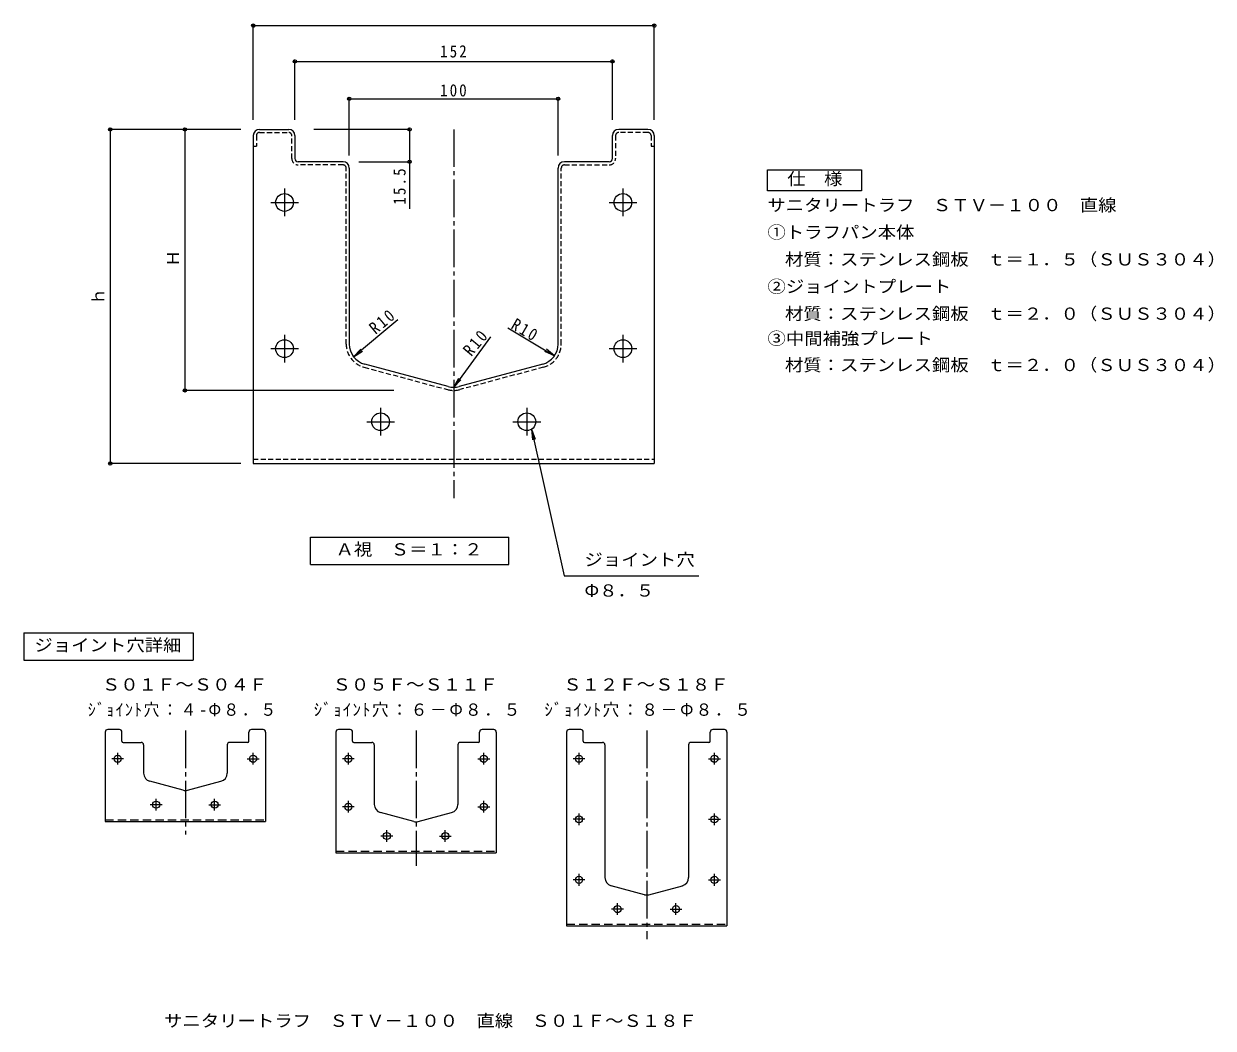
# Model space of a CAD drawing. Units: millimetres, scale not verified, with parts at other scales. Extents: x -1230 to 1121, y -959 to 956.
# Drawn here: x -303 to 1121, y -959 to 244 of the extents above; entities that cross this region are included whole.
import ezdxf
from ezdxf.enums import TextEntityAlignment as Align

# ---------------------------------------------------------------- set-up
doc = ezdxf.new("R2010")
doc.units = ezdxf.units.MM
doc.header["$LTSCALE"] = 5
doc.header["$PDMODE"] = 32
doc.header["$PDSIZE"] = 4
for name, pattern in [('CHAIN1', [8, 5, -1, 1, -1]), ('CHAIN2', [12, 9, -1, 1, -1]), ('DASHED1', [1.8, 1.2, -0.6]), ('DASHED2', [3, 2, -1])]:
    doc.linetypes.add(name, pattern=pattern)
for name, color, linetype, lineweight in [('1-0_1-0ﾚｲﾔ', 4, 'Continuous', 9), ('1-1_1-1ﾚｲﾔ', 7, 'CHAIN2', 9), ('1-F_Hojo', 7, 'Continuous', 9), ('3-0__2-a_N_s', 2, 'Continuous', 9), ('4-0_Yobi_3', 4, 'Continuous', 9), ('4-F', 2, 'Continuous', 9)]:
    doc.layers.add(name, color=color, linetype=linetype, lineweight=lineweight)
doc.layers.add('3-F', color=2, linetype='Continuous')
doc.layers.add('F-F_F-Fﾚｲﾔ', color=2, linetype='Continuous')
doc.styles.add('ＭＳ ゴシック', font='')
doc.styles.get('ＭＳ ゴシック').set_extended_font_data('MS Gothic')

msp = doc.modelspace()

# ---------------------------------------------------------------- linework, layer by layer
at = {"layer": '1-0_1-0ﾚｲﾔ'}
for p, q in [((-20.778, 117.213), (14.222, 117.213)), ((444.222, 117.213), (409.222, 117.213)), ((-28.278, 109.713), (-28.278, -282.787)), ((21.722, 109.713), (21.722, 82.213)), ((401.722, 82.213), (401.722, 109.713)), ((451.722, 109.713), (451.722, -282.787)), ((79.222, 78.463), (25.472, 78.463)), ((397.972, 78.463), (344.222, 78.463)), ((86.722, 70.963), (86.722, -62.276)), ((336.722, -139.742), (336.722, 70.963)), ((86.722, -62.276), (86.722, -139.742)), ((205.251, -190.685), (105.251, -163.891)), ((318.192, -163.89), (218.192, -190.685)), ((-28.278, -282.787), (451.722, -282.787))]:
    msp.add_line(p, q, dxfattribs=at)
at = {"layer": '1-0_1-0ﾚｲﾔ', "linetype": 'DASHED1'}
for p, q in [((-24.528, 109.713), (-24.528, 97.213)), ((-20.778, 113.463), (14.222, 113.463)), ((17.972, 82.213), (17.972, 109.713)), ((405.472, 109.713), (405.472, 82.213)), ((444.222, 113.463), (409.222, 113.463)), ((447.972, 109.713), (447.972, 97.213)), ((-28.278, 97.213), (-24.528, 97.213)), ((447.972, 97.213), (451.722, 97.213)), ((79.222, 74.713), (25.472, 74.713)), ((344.222, 74.713), (397.972, 74.713)), ((82.972, -139.742), (82.972, 70.963)), ((340.472, -139.742), (340.472, 70.963)), ((104.281, -167.513), (204.281, -194.308)), ((319.163, -167.513), (219.163, -194.308)), ((-28.278, -277.787), (451.722, -277.787))]:
    msp.add_line(p, q, dxfattribs=at)
at = {"layer": '1-0_1-0ﾚｲﾔ', "linetype": 'CHAIN2'}
for p, q in [((9.222, 46.3), (9.222, 13.138)), ((414.222, 46.3), (414.222, 13.138)), ((-7.353, 29.713), (25.797, 29.713)), ((397.647, 29.713), (430.797, 29.713)), ((9.222, -128.7), (9.222, -161.862)), ((414.222, -128.7), (414.222, -161.862)), ((-7.353, -145.287), (25.797, -145.287)), ((397.647, -145.287), (430.797, -145.287)), ((124.222, -216.2), (124.222, -249.362)), ((299.222, -216.2), (299.222, -249.362)), ((107.647, -232.787), (140.797, -232.787)), ((282.647, -232.787), (315.797, -232.787))]:
    msp.add_line(p, q, dxfattribs=at)
at = {"layer": '1-0_1-0ﾚｲﾔ'}
for centre in [(9.222, 29.713), (414.222, 29.713), (9.222, -145.287), (414.222, -145.287), (124.222, -232.787), (299.222, -232.787)]:
    msp.add_circle(centre, 10.625, dxfattribs=at)
for centre, radius, start, end in [((-20.778, 109.713), 7.5, 90, 180), ((14.222, 109.713), 7.5, 0, 90), ((409.222, 109.713), 7.5, 90, 180), ((444.222, 109.713), 7.5, 0, 90), ((25.472, 82.213), 3.75, 180, 270), ((79.222, 70.963), 7.5, 0, 90), ((344.222, 70.963), 7.5, 90, 180), ((397.972, 82.213), 3.75, 270, 0), ((111.722, -139.742), 25, 180, 254.99988), ((311.722, -139.742), 25, 284.99985, 0), ((211.721, -166.537), 25, 255.00015, 284.99985)]:
    msp.add_arc(centre, radius, start, end, dxfattribs=at)
at = {"layer": '1-0_1-0ﾚｲﾔ', "linetype": 'DASHED1'}
for centre, radius, start, end in [((-20.778, 109.713), 3.75, 90, 180), ((14.222, 109.713), 3.75, 0, 90), ((409.222, 109.713), 3.75, 90, 180), ((444.222, 109.713), 3.75, 0, 90), ((25.472, 82.213), 7.5, 180, 270), ((79.222, 70.963), 3.75, 0, 90), ((344.222, 70.963), 3.75, 90, 180), ((397.972, 82.213), 7.5, 270, 0), ((111.722, -139.742), 28.75, 180, 255.00009), ((311.722, -139.742), 28.75, 284.99991, 0), ((211.722, -166.537), 28.75, 255.00008, 284.99992)]:
    msp.add_arc(centre, radius, start, end, dxfattribs=at)
at = {"layer": '1-1_1-1ﾚｲﾔ'}
msp.add_line((211.722, 117.213), (211.722, -324.444), dxfattribs=at)
at = {"layer": '1-F_Hojo'}
for p, q in [((-28.278, 128.463), (-28.278, 243.632)), ((451.722, 128.463), (451.722, 243.632)), ((-28.278, 241.382), (451.722, 241.382)), ((21.722, 128.463), (21.722, 200.86)), ((401.722, 128.463), (401.722, 200.86)), ((21.722, 198.61), (401.722, 198.61)), ((86.722, 85.97), (86.722, 155.441)), ((86.722, 153.941), (336.722, 153.941)), ((336.722, 85.97), (336.722, 155.441)), ((-43.278, 117.213), (-200.89, 117.213)), ((-199.39, 117.213), (-199.39, -282.787)), ((-110.028, 117.213), (-110.028, -195.287)), ((158.879, 117.213), (44.089, 117.213)), ((158.879, 117.213), (158.879, 21.994)), ((97.972, 78.463), (161.129, 78.463)), ((144.917, -110.687), (91.892, -154.966)), ((255.785, -131.153), (211.722, -191.537)), ((91.892, -154.966), (100.358, -145.771)), ((91.892, -154.966), (102.45, -148.275)), ((332.414, -153.772), (322.587, -146.046)), ((211.722, -191.537), (217.709, -180.564)), ((211.722, -191.537), (220.345, -182.488)), ((140.231, -195.287), (-111.528, -195.287)), ((304.756, -241.857), (343.813, -417.139)), ((304.756, -241.857), (309.044, -253.599)), ((304.756, -241.857), (305.859, -254.308)), ((-43.278, -282.787), (-200.89, -282.787)), ((40.364, -371.065), (277.721, -371.065)), ((40.364, -403.565), (40.364, -371.065)), ((277.721, -403.565), (277.721, -371.065)), ((40.364, -403.565), (277.721, -403.565)), ((343.813, -417.139), (505.294, -417.139))]:
    msp.add_line(p, q, dxfattribs=at)
msp.add_lwpolyline([(276.388, -120.539), (332.414, -153.772), (320.923, -148.853)], dxfattribs=at)
for p in [(-28.278, 241.382), (451.722, 241.382), (21.722, 198.61), (401.722, 198.61), (86.722, 153.941), (336.722, 153.941), (-199.39, 117.213), (-110.028, 117.213), (158.879, 117.213), (158.879, 78.463), (-110.028, -195.287), (-199.39, -282.787)]:
    msp.add_point(p, dxfattribs=at)
at = {"layer": '3-0__2-a_N_s'}
for p, q in [((587.215, 68.82), (699.715, 68.82)), ((587.215, 43.82), (587.215, 68.82)), ((699.715, 68.82), (699.715, 43.82)), ((699.715, 43.82), (587.215, 43.82))]:
    msp.add_line(p, q, dxfattribs=at)
at = {"layer": '4-0_Yobi_3'}
for p, q in [((-205.426, -604.247), (-205.426, -711.248)), ((-188.426, -601.247), (-202.426, -601.247)), ((-185.426, -615.247), (-185.426, -604.247)), ((-33.426, -615.247), (-33.426, -604.247)), ((-16.426, -601.247), (-30.425, -601.247)), ((-13.426, -604.247), (-13.426, -711.248)), ((70.674, -604.247), (70.674, -748.748)), ((87.674, -601.247), (73.674, -601.247)), ((90.674, -615.247), (90.674, -604.247)), ((242.675, -615.247), (242.675, -604.247)), ((259.675, -601.247), (245.675, -601.247)), ((262.675, -604.247), (262.675, -748.748)), ((346.774, -604.247), (346.774, -836.248)), ((363.774, -601.247), (349.774, -601.247)), ((366.774, -615.247), (366.774, -604.247)), ((518.775, -615.247), (518.775, -604.247)), ((535.774, -601.247), (521.775, -601.247)), ((538.774, -604.247), (538.774, -836.248)), ((-183.926, -616.747), (-162.426, -616.747)), ((-159.426, -619.747), (-159.427, -653.623)), ((-59.426, -619.747), (-59.427, -653.624)), ((-34.926, -616.747), (-56.426, -616.747)), ((92.174, -616.747), (113.674, -616.747)), ((116.674, -619.747), (116.674, -691.123)), ((216.674, -619.747), (216.674, -691.124)), ((241.175, -616.747), (219.674, -616.747)), ((368.274, -616.747), (389.774, -616.747)), ((392.774, -619.747), (392.774, -778.623)), ((492.774, -619.747), (492.773, -778.624)), ((517.275, -616.747), (495.774, -616.747)), ((-112.014, -674.001), (-152.015, -663.283)), ((-106.837, -674.001), (-66.837, -663.282)), ((-205.426, -711.248), (-13.426, -711.248)), ((164.086, -711.501), (124.085, -700.783)), ((169.263, -711.501), (209.264, -700.782)), ((70.674, -748.748), (262.675, -748.748)), ((440.186, -799.001), (400.186, -788.283)), ((445.363, -799.001), (485.364, -788.282)), ((346.774, -836.248), (538.774, -836.248))]:
    msp.add_line(p, q, dxfattribs=at)
at = {"layer": '4-0_Yobi_3', "color": 7, "linetype": 'CHAIN2'}
for p, q in [((-109.426, -602.516), (-109.426, -727.142)), ((166.674, -602.516), (166.674, -764.642)), ((442.775, -602.516), (442.775, -852.142))]:
    msp.add_line(p, q, dxfattribs=at)
at = {"layer": '4-0_Yobi_3', "linetype": 'CHAIN1'}
for p, q in [((-183.439, -636.25), (-197.512, -636.25)), ((-190.475, -643.287), (-190.475, -629.214)), ((-35.413, -636.25), (-21.339, -636.25)), ((-28.376, -643.287), (-28.376, -629.214)), ((92.662, -636.25), (78.588, -636.25)), ((85.625, -643.287), (85.625, -629.214)), ((240.688, -636.25), (254.761, -636.25)), ((247.724, -643.287), (247.724, -629.214)), ((368.761, -636.25), (354.688, -636.25)), ((361.725, -643.287), (361.725, -629.214)), ((516.788, -636.25), (530.861, -636.25)), ((523.825, -643.287), (523.825, -629.214)), ((-137.389, -691.247), (-151.462, -691.247)), ((-144.425, -698.284), (-144.425, -684.211)), ((-81.462, -691.247), (-67.389, -691.247)), ((-74.426, -698.284), (-74.426, -684.211)), ((92.662, -693.747), (78.588, -693.747)), ((85.625, -700.783), (85.625, -686.71)), ((240.688, -693.747), (254.761, -693.747)), ((247.724, -700.783), (247.724, -686.71)), ((368.761, -708.749), (354.688, -708.749)), ((361.725, -715.785), (361.725, -701.712)), ((516.788, -708.749), (530.861, -708.749)), ((523.825, -715.785), (523.825, -701.712)), ((131.675, -735.784), (131.675, -721.711)), ((201.674, -735.784), (201.674, -721.711)), ((138.711, -728.747), (124.638, -728.747)), ((194.638, -728.747), (208.711, -728.747)), ((368.761, -781.247), (354.688, -781.247)), ((361.725, -788.283), (361.725, -774.21)), ((516.788, -781.247), (530.861, -781.247)), ((523.825, -788.283), (523.825, -774.21)), ((407.775, -823.284), (407.775, -809.211)), ((477.775, -823.284), (477.775, -809.211)), ((414.811, -816.247), (400.738, -816.247)), ((470.738, -816.247), (484.811, -816.247))]:
    msp.add_line(p, q, dxfattribs=at)
at = {"layer": '4-0_Yobi_3', "linetype": 'DASHED2'}
for p, q in [((-205.426, -709.247), (-13.426, -709.247)), ((70.674, -746.747), (262.675, -746.747)), ((346.774, -834.247), (538.774, -834.247))]:
    msp.add_line(p, q, dxfattribs=at)
at = {"layer": '4-0_Yobi_3'}
for centre in [(-190.475, -636.25), (-28.376, -636.25), (85.625, -636.25), (247.724, -636.25), (361.725, -636.25), (523.825, -636.25), (-144.425, -691.247), (-74.426, -691.247), (85.625, -693.747), (247.724, -693.747), (361.725, -708.749), (523.825, -708.749), (131.675, -728.747), (201.674, -728.747), (361.725, -781.247), (523.825, -781.247), (407.775, -816.247), (477.775, -816.247)]:
    msp.add_circle(centre, 4.25, dxfattribs=at)
for centre, radius, start, end in [((-202.426, -604.247), 3, 90, 180), ((-188.426, -604.247), 3, 0, 90), ((-30.425, -604.247), 3, 90, 180), ((-16.426, -604.247), 3, 0, 90), ((73.674, -604.247), 3, 90, 180), ((87.674, -604.247), 3, 0, 90), ((245.675, -604.247), 3, 90, 180), ((259.675, -604.247), 3, 0, 90), ((349.774, -604.247), 3, 90, 180), ((363.774, -604.247), 3, 0, 90), ((521.775, -604.247), 3, 90, 180), ((535.774, -604.247), 3, 0, 90), ((-183.926, -615.247), 1.5, 180, 270), ((-162.426, -619.747), 3, 359.99916, 90), ((-56.426, -619.747), 3, 90, 179.99916), ((-34.926, -615.247), 1.5, 270, 0), ((92.174, -615.247), 1.5, 180, 270), ((113.674, -619.747), 3, 0, 90), ((219.674, -619.747), 3, 90, 180), ((241.175, -615.247), 1.5, 270, 0), ((368.274, -615.247), 1.5, 180, 270), ((389.774, -619.747), 3, 0, 90), ((495.774, -619.747), 3, 90, 180), ((517.275, -615.247), 1.5, 270, 0), ((-149.427, -653.623), 10, 179.9995, 254.99974), ((-69.426, -653.623), 10, 285.00029, 359.99989), ((-69.425, -653.623), 10, 285.00026, 0.0005), ((-109.426, -664.341), 10, 254.99971, 285.00029), ((126.674, -691.124), 10, 179.9995, 254.99974), ((206.674, -691.124), 10, 285.00029, 359.99989), ((206.675, -691.124), 10, 285.00026, 0.0005), ((166.674, -701.841), 10, 254.99971, 285.00029), ((402.774, -778.623), 10, 179.9995, 254.99974), ((482.774, -778.623), 10, 285.00029, 359.99989), ((482.776, -778.623), 10, 285.00026, 0.0005), ((442.775, -789.341), 10, 254.99974, 285.00029)]:
    msp.add_arc(centre, radius, start, end, dxfattribs=at)
at = {"layer": '4-F', "color": 7}
for p, q in [((-302.882, -485.703), (-99.993, -485.703)), ((-302.882, -485.703), (-302.882, -518.203)), ((-99.993, -485.703), (-99.993, -518.203)), ((-302.882, -518.203), (-99.993, -518.203))]:
    msp.add_line(p, q, dxfattribs=at)

# ---------------------------------------------------------------- texts
at = {"layer": '1-F_Hojo', "color": 2, "style": 'ＭＳ ゴシック'}
for s, p in [('Ｈ', (-112.528, -47.162)), ('ｈ', (-201.89, -92.787))]:
    msp.add_text(s, height=14.66, rotation=90, dxfattribs=at).set_placement(p, align=Align.BOTTOM_LEFT)
at = {"layer": '1-F_Hojo', "color": 2, "style": 'ＭＳ ゴシック', "width": 1.1}
for s, p in [('Ａ視\u3000Ｓ＝１：２', (70.293, -397.315)), ('ジョイント穴', (368.196, -409.596)), ('Φ８．５', (368.196, -446.557))]:
    msp.add_text(s, height=14.66, dxfattribs=at).set_placement(p, align=Align.BOTTOM_LEFT)
at = {"layer": '1-F_Hojo', "color": 2, "char_height": 14.66, "attachment_point": 7, "style": 'ＭＳ ゴシック'}
for s, insert in [('\\T1.27;\\W0.9;152', (195.471, 203.11)), ('\\T1.27;\\W0.9;100', (195.472, 156.441))]:
    msp.add_mtext(s, dxfattribs=dict(at, insert=insert))
for s, insert, rotation in [('\\T1.28;\\W0.9;15.5', (154.379, 27.065), 90), ('\\T1.27;\\W0.9;R10', (118.297, -129.048), 40), ('\\T1.27;\\W0.9;R10', (278.957, -120.955), 330), ('\\T1.27;\\W0.9;R10', (232.927, -155.573), 50)]:
    msp.add_mtext(s, dxfattribs=dict(at, insert=insert, rotation=rotation))
at = {"layer": '3-F', "style": 'ＭＳ ゴシック', "width": 1.1}
for s, p in [('仕\u3000様', (610.965, 46.32)), ('サニタリートラフ\u3000ＳＴＶ－１００\u3000直線\u3000', (587.215, 14.86)), ('①トラフパン本体', (587.215, -17.64)), ('材質：ステンレス鋼板\u3000ｔ＝１．５（ＳＵＳ３０４）', (608.183, -50.14)), ('②ジョイントプレート', (587.215, -82.64)), ('材質：ステンレス鋼板\u3000ｔ＝２．０（ＳＵＳ３０４）', (608.183, -115.14)), ('③中間補強プレート', (587.215, -144.821)), ('材質：ステンレス鋼板\u3000ｔ＝２．０（ＳＵＳ３０４）', (608.183, -176.6))]:
    msp.add_text(s, height=14.66, dxfattribs=at).set_placement(p, align=Align.BOTTOM_LEFT)
at = {"layer": '4-F', "style": 'ＭＳ ゴシック', "width": 1.1}
for s, p in [('ジョイント穴詳細', (-290.187, -511.953)), ('Ｓ０１Ｆ～Ｓ０４Ｆ', (-209.426, -559.085)), ('Ｓ０５Ｆ～Ｓ１１Ｆ', (66.674, -559.085)), ('Ｓ１２Ｆ～Ｓ１８Ｆ', (342.775, -559.085))]:
    msp.add_text(s, height=14.66, dxfattribs=at).set_placement(p, align=Align.BOTTOM_LEFT)
at = {"layer": '4-F', "char_height": 14.66, "attachment_point": 7, "style": 'ＭＳ ゴシック'}
for s, insert in [('\\T1.17;\\W0.95;ｼﾞｮｲﾝﾄ穴：４-Φ８．５', (-226.301, -586.446)), ('\\T1.16;ｼﾞｮｲﾝﾄ穴：６－Φ８．５', (44.175, -586.446)), ('\\T1.16;ｼﾞｮｲﾝﾄ穴：８－Φ８．５', (320.274, -586.446))]:
    msp.add_mtext(s, dxfattribs=dict(at, insert=insert))
at = {"layer": 'F-F_F-Fﾚｲﾔ', "style": 'ＭＳ ゴシック', "width": 1.1}
msp.add_text('サニタリートラフ\u3000ＳＴＶ－１００\u3000直線\u3000Ｓ０１Ｆ～Ｓ１８Ｆ', height=14.66, dxfattribs=at).set_placement((-135, -961.639), align=Align.BOTTOM_LEFT)

doc.saveas('drawing.dxf')
